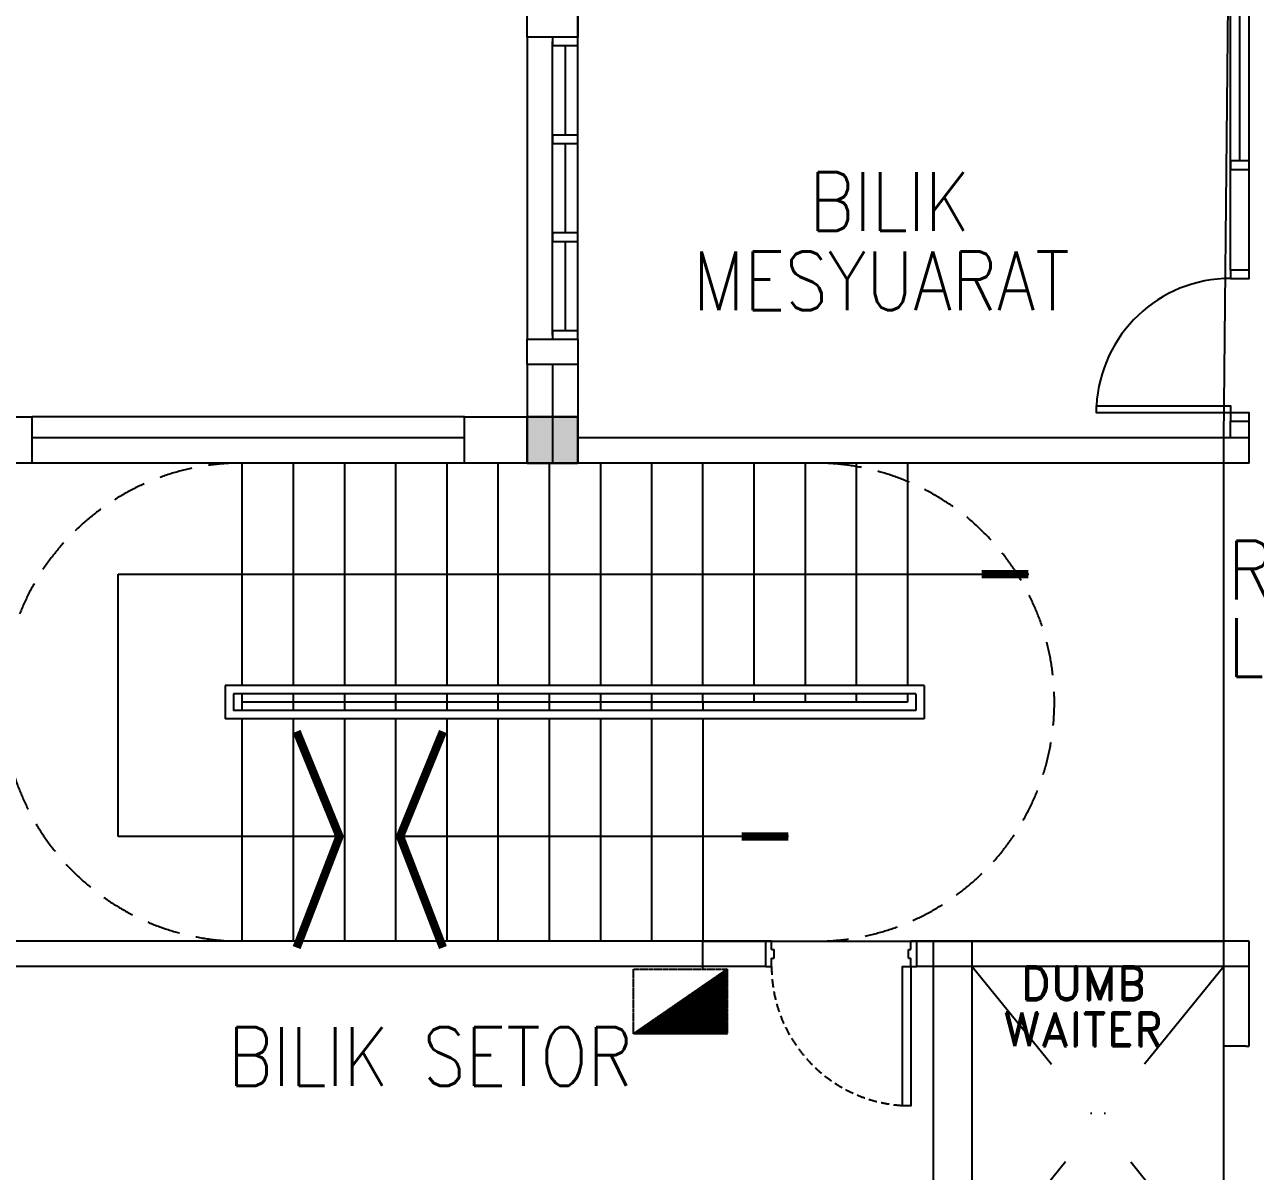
# Model space of a CAD drawing. Header units: inches. Extents: x -86408137 to 595769, y 1041006 to 3160331.
# Drawn here: x 393078 to 400410, y 1073273 to 1080107 of the extents above; entities that cross this region are included whole.
import ezdxf
from ezdxf.enums import TextEntityAlignment as Align

# ---------------------------------------------------------------- set-up
doc = ezdxf.new("R2010")
doc.units = ezdxf.units.IN
doc.header["$MEASUREMENT"] = 0
for name, pattern in [('CENTER2', [1.125, 0.75, -0.125, 0.125, -0.125]), ('DASHDOT', [1, 0.5, -0.25, 0, -0.25]), ('DASHED', [0.75, 0.5, -0.25]), ('HIDDEN', [0.375, 0.25, -0.125])]:
    doc.linetypes.add(name, pattern=pattern)
doc.layers.add('COLUMN', color=8, linetype='Continuous', lineweight=30)
doc.layers.add('t3', color=8, linetype='Continuous', lineweight=25)
for name, color, linetype in [('DOOR', 2, 'Continuous'), ('ELECT', 6, 'Continuous'), ('GRID', 8, 'CENTER2'), ('LW', 2, 'Continuous'), ('partition', 8, 'Continuous'), ('stair', 8, 'Continuous'), ('ventilation', 4, 'Continuous'), ('WALL', 1, 'Continuous'), ('WIN', 9, 'Continuous')]:
    doc.layers.add(name, color=color, linetype=linetype)
doc.styles.add('LAILA', font='romans.shx', dxfattribs={"width": 0.85, "height": 350})
doc.styles.add('VERDANA1000', font='romand.shx', dxfattribs={"height": 1000})

# ---------------------------------------------------------------- blocks, each defined once
blk = doc.blocks.new('dr16')
at = {"layer": 'DOOR', "color": 1}
blk.add_line((-2409712.2, -909070.8), (-2409602.2, -909070.8), dxfattribs=at)
for points in [[(-2409712.2, -909070.8), (-2409602.2, -909070.8), (-2409602.2, -909020.8), (-2409712.2, -909020.8)], [(-2410511.2, -909830.8), (-2409712.2, -909830.8), (-2409712.2, -909870.8), (-2410511.2, -909870.8)], [(-2409712.2, -909920.8), (-2409602.2, -909920.8), (-2409602.2, -909870.8), (-2409712.2, -909870.8)]]:
    blk.add_lwpolyline(points, close=True, dxfattribs=at)
at = {"layer": 'DOOR', "color": 9}
blk.add_arc((-2409712.2, -909870.8), 800, 90, 177.13402, dxfattribs=at)
blk = doc.blocks.new('Dp900')
at = {"layer": 'DOOR', "color": 4}
for p, q in [((35, 150), (0, 150)), ((35, 150), (35, 100)), ((900, 150), (865, 150)), ((865, 150), (865, 100)), ((50, 100), (35, 100)), ((50, 100), (50, 50)), ((850, 100), (850, 50)), ((865, 100), (850, 100)), ((0, 0), (35, 0)), ((50, 50), (35, 50)), ((35, 50), (35, 0)), ((865, 50), (850, 50)), ((865, 50), (865, 0)), ((865, 0), (900, 0))]:
    blk.add_line(p, q, dxfattribs=at)
at = {"layer": 'DOOR', "color": 1}
for p, q in [((0, 150), (0, 0)), ((0, 150), (0, 0)), ((900, 150), (900, 0)), ((900, 150), (900, 0))]:
    blk.add_line(p, q, dxfattribs=at)
at = {"layer": 'DOOR'}
blk.add_lwpolyline([(35, 150), (35, 980), (85, 980), (85, 150)], close=True, dxfattribs=at)
at = {"layer": 'DOOR', "color": 9, "linetype": 'DASHED', "ltscale": 100}
blk.add_arc((35, 150), 830, 360, 86.54636, dxfattribs=at)
blk = doc.blocks.new('DB G')
at = {"layer": 'ELECT', "linetype": 'HIDDEN'}
h = blk.add_hatch(dxfattribs=at)
h.set_pattern_fill('ANSI31', color=3)
h.paths.add_polyline_path([(13841.4, 40815.3), (13841.4, 41200.3), (13282.8, 40815.3)])
at = {"layer": 'ELECT', "color": 7, "linetype": 'HIDDEN'}
blk.add_line((13841.4, 41200.3), (13282.8, 40815.3), dxfattribs=at)
blk.add_lwpolyline([(13282.8, 41200.3), (13841.4, 41200.3), (13841.4, 40815.3), (13282.8, 40815.3)], close=True, dxfattribs=at)

msp = doc.modelspace()

# ---------------------------------------------------------------- hatches: boundary and pattern name
at = {"layer": 'COLUMN'}
msp.add_hatch(color=256, dxfattribs=at).paths.add_polyline_path([(396072.7, 1077769.1), (396372.7, 1077769.1), (396372.7, 1077494.1), (396072.7, 1077494.1)])

# ---------------------------------------------------------------- linework, layer by layer
msp.add_lwpolyline([(396072.7, 1077769.1), (396372.7, 1077769.1), (396372.7, 1077494.1), (396072.7, 1077494.1)], close=True, dxfattribs=at)
msp.add_lwpolyline([(396072.7, 1077769.1), (396372.7, 1077769.1), (396372.7, 1077494.1), (396072.7, 1077494.1)], close=True, dxfattribs=at)
at = {"layer": 'GRID', "linetype": 'DASHDOT', "ltscale": 1500}
for p, q in [((400222.7, 1074494.1), (398722.7, 1072644.1)), ((398722.7, 1074494.1), (400222.7, 1072644.1))]:
    msp.add_line(p, q, dxfattribs=at)
at = {"layer": 'LW'}
for p, q in [((396072.7, 1080031.6), (396072.7, 1078231.6)), ((396072.7, 1078081.6), (396072.7, 1077644.1)), ((400222.7, 1073119.1), (400222.7, 1074019.1))]:
    msp.add_line(p, q, dxfattribs=at)
at = {"layer": 'LW', "linetype": 'HIDDEN', "ltscale": 1200}
msp.add_line((395697.7, 1077769.1), (393122.7, 1077769.1), dxfattribs=at)
at = {"layer": 'partition'}
for p, q in [((400262.7, 1078644.1), (400262.7, 1079244.1)), ((400262.7, 1079244.1), (400372.7, 1079244.1)), ((400372.7, 1078644.1), (400372.7, 1079244.1)), ((400262.7, 1077644.1), (400262.7, 1077744.1)), ((400372.7, 1077644.1), (400372.7, 1077744.1))]:
    msp.add_line(p, q, dxfattribs=at)
at = {"layer": 'stair'}
for p, q in [((394372.7, 1077494.1), (394372.7, 1076169.1)), ((394677.7, 1077494.1), (394677.7, 1076169.1)), ((394982.7, 1077494.1), (394982.7, 1076169.1)), ((395287.7, 1077494.1), (395287.7, 1076169.1)), ((395592.7, 1077494.1), (395592.7, 1076169.1)), ((395897.7, 1077494.1), (395897.7, 1076169.1)), ((396202.7, 1077494.1), (396202.7, 1076169.1)), ((396507.7, 1077494.1), (396507.7, 1076169.1)), ((396812.7, 1077494.1), (396812.7, 1076169.1)), ((397117.7, 1076169.1), (397117.7, 1077494.1)), ((397422.7, 1077494.1), (397422.7, 1076169.1)), ((397727.7, 1077494.1), (397727.7, 1076169.1)), ((398032.7, 1077494.1), (398032.7, 1076169.1)), ((398337.7, 1077494.1), (398337.7, 1076169.1)), ((393635.2, 1075269.1), (393635.2, 1076831.6)), ((393635.2, 1076831.6), (399059.7, 1076831.6)), ((394272.7, 1076169.1), (394272.7, 1075969.1)), ((398437.7, 1076169.1), (394272.7, 1076169.1)), ((394322.7, 1076119.1), (394322.7, 1076019.1)), ((398387.7, 1076119.1), (394322.7, 1076119.1)), ((394372.7, 1076119.1), (394372.7, 1076019.1)), ((394677.7, 1076119.1), (394677.7, 1076019.1)), ((394982.7, 1076119.1), (394982.7, 1076019.1)), ((395287.7, 1076119.1), (395287.7, 1076019.1)), ((395592.7, 1076119.1), (395592.7, 1076019.1)), ((395897.7, 1076119.1), (395897.7, 1076069.1)), ((396202.7, 1076119.1), (396202.7, 1076069.1)), ((396507.7, 1076119.1), (396507.7, 1076069.1)), ((396812.7, 1076119.1), (396812.7, 1076069.1)), ((397117.7, 1076069.1), (397117.7, 1076119.1)), ((397422.7, 1076119.1), (397422.7, 1076069.1)), ((397727.7, 1076119.1), (397727.7, 1076069.1)), ((398032.7, 1076119.1), (398032.7, 1076069.1)), ((398337.7, 1076119.1), (398337.7, 1076069.1)), ((398387.7, 1076119.1), (398387.7, 1076019.1)), ((398437.7, 1076169.1), (398437.7, 1075969.1)), ((398337.7, 1076069.1), (394372.7, 1076069.1)), ((395897.7, 1076069.1), (395897.7, 1076019.1)), ((396202.7, 1076069.1), (396202.7, 1076019.1)), ((396507.7, 1076069.1), (396507.7, 1076019.1)), ((396812.7, 1076069.1), (396812.7, 1076019.1)), ((397117.7, 1076069.1), (397117.7, 1076019.1)), ((398437.7, 1075969.1), (394272.7, 1075969.1)), ((398387.7, 1076019.1), (394322.7, 1076019.1)), ((394372.7, 1075969.1), (394372.7, 1074644.1)), ((394677.7, 1075969.1), (394677.7, 1074644.1)), ((394982.7, 1075969.1), (394982.7, 1074644.1)), ((395287.7, 1075969.1), (395287.7, 1074644.1)), ((395592.7, 1075969.1), (395592.7, 1074644.1)), ((395897.7, 1075969.1), (395897.7, 1074644.1)), ((396202.7, 1075969.1), (396202.7, 1074644.1)), ((396507.7, 1075969.1), (396507.7, 1074644.1)), ((396812.7, 1075969.1), (396812.7, 1074644.1)), ((397117.7, 1075969.1), (397117.7, 1074644.1)), ((394982.7, 1075269.1), (393635.2, 1075269.1)), ((397628.8, 1075269.1), (395287.7, 1075269.1))]:
    msp.add_line(p, q, dxfattribs=at)
at = {"layer": 'stair', "const_width": 50}
for points in [[(399057.9, 1076831.6), (398779.1, 1076831.6)], [(394698.5, 1075894.1), (394953.5, 1075269.1), (394698.5, 1074606.6)], [(395569.9, 1075894.1), (395314.9, 1075269.1), (395569.9, 1074606.6)], [(397628.3, 1075269.1), (397349.5, 1075269.1)]]:
    msp.add_lwpolyline(points, dxfattribs=at)
at = {"layer": 'stair', "linetype": 'HIDDEN', "ltscale": 800}
for centre, start, end in [((394372.7, 1076069.1), 90, 270), ((397787.7, 1076069.1), 270, 90)]:
    msp.add_arc(centre, 1425, start, end, dxfattribs=at)
at = {"layer": 'ventilation'}
msp.add_lwpolyline([(397117.7, 1074477.4), (397117.7, 1074644.1), (400222.7, 1074644.1), (400222.7, 1077644.1), (400297.7, 1085209.1), (398372.7, 1085209.1), (398262.7, 1093624.1), (402352.7, 1093514.1), (402352.7, 1095301.2)], dxfattribs=at)
at = {"layer": 'WALL'}
for p, q in [((396372.7, 1080031.6), (396372.7, 1080619.1)), ((396372.7, 1078231.6), (396372.7, 1077644.1)), ((396222.7, 1078081.6), (396222.7, 1077644.1)), ((392597.7, 1077769.1), (393122.7, 1077769.1)), ((392597.7, 1077769.1), (393122.7, 1077769.1)), ((393122.7, 1077494.1), (393122.7, 1077769.1)), ((393122.7, 1077494.1), (393122.7, 1077769.1)), ((395697.7, 1077494.1), (395697.7, 1077769.1)), ((395697.7, 1077769.1), (396372.7, 1077769.1)), ((395697.7, 1077494.1), (395697.7, 1077769.1)), ((395697.7, 1077769.1), (396372.7, 1077769.1)), ((395697.7, 1077644.1), (393122.7, 1077644.1)), ((395697.7, 1077644.1), (393122.7, 1077644.1)), ((395697.7, 1077644.1), (393122.7, 1077644.1)), ((396222.7, 1077644.1), (396222.7, 1077494.1)), ((396222.7, 1077644.1), (396222.7, 1077494.1)), ((396222.7, 1077644.1), (396222.7, 1077494.1)), ((400372.7, 1077644.1), (396372.7, 1077644.1)), ((396372.7, 1077644.1), (396372.7, 1077494.1)), ((396372.7, 1077644.1), (396372.7, 1077494.1)), ((400372.7, 1077494.1), (400372.7, 1077644.1)), ((400372.7, 1077494.1), (392722.7, 1077494.1)), ((400372.7, 1077494.1), (392947.7, 1077494.1)), ((397492.7, 1074644.1), (392722.7, 1074644.1)), ((397492.7, 1074644.1), (392722.7, 1074644.1)), ((397492.7, 1074494.1), (397492.7, 1074644.1)), ((397492.7, 1074494.1), (397492.7, 1074644.1)), ((397492.7, 1074494.1), (397492.7, 1074644.1)), ((400372.7, 1074644.1), (398392.7, 1074644.1)), ((398392.7, 1074494.1), (398392.7, 1074644.1)), ((398392.7, 1074494.1), (398392.7, 1074644.1)), ((398492.7, 1072494.1), (398492.7, 1074644.1)), ((398722.7, 1072494.1), (398722.7, 1074644.1)), ((400222.7, 1074019.1), (400222.7, 1074644.1)), ((400372.7, 1074019.1), (400372.7, 1074644.1)), ((397492.7, 1074494.1), (392722.7, 1074494.1)), ((397492.7, 1074494.1), (392722.7, 1074494.1)), ((397492.7, 1074494.1), (392722.7, 1074494.1)), ((400372.7, 1074494.1), (398392.7, 1074494.1)), ((400242.7, 1074019.1), (400222.7, 1074019.1)), ((400352.7, 1074019.1), (400242.7, 1074019.1)), ((400352.7, 1074019.1), (400372.7, 1074019.1))]:
    msp.add_line(p, q, dxfattribs=at)
for points in [[(396372.7, 1080181.6), (396372.7, 1080031.6), (396072.7, 1080031.6), (396072.7, 1080181.6)], [(396372.7, 1078231.6), (396372.7, 1078081.6), (396072.7, 1078081.6), (396072.7, 1078231.6)]]:
    msp.add_lwpolyline(points, close=True, dxfattribs=at)
at = {"layer": 'WIN'}
for p, q in [((400262.7, 1079244.1), (400262.7, 1080294.1)), ((400372.7, 1079244.1), (400372.7, 1080294.1)), ((400317.7, 1079294.1), (400317.7, 1080244.1)), ((396222.7, 1078256.6), (396222.7, 1080006.6)), ((396372.7, 1078231.6), (396372.7, 1080031.6)), ((396297.7, 1079981.6), (396297.7, 1079448.2)), ((396297.7, 1079398.2), (396297.7, 1078864.9)), ((396297.7, 1078814.9), (396297.7, 1078281.6)), ((395697.7, 1077769.1), (393122.7, 1077769.1)), ((396372.7, 1077494.1), (396372.7, 1077769.1)), ((396372.7, 1077494.1), (396372.7, 1077769.1))]:
    msp.add_line(p, q, dxfattribs=at)
for points in [[(396222.7, 1080031.6), (396222.7, 1079981.6), (396372.7, 1079981.6), (396372.7, 1080031.6)], [(396222.7, 1079448.2), (396222.7, 1079398.2), (396372.7, 1079398.2), (396372.7, 1079448.2)], [(400372.7, 1079294.1), (400262.7, 1079294.1), (400262.7, 1079244.1), (400372.7, 1079244.1)], [(396222.7, 1078864.9), (396222.7, 1078814.9), (396372.7, 1078814.9), (396372.7, 1078864.9)], [(396222.7, 1078281.6), (396222.7, 1078231.6), (396372.7, 1078231.6), (396372.7, 1078281.6)]]:
    msp.add_lwpolyline(points, close=True, dxfattribs=at)

# ---------------------------------------------------------------- block references
at = {"color": 7, "linetype": 'HIDDEN'}
msp.add_blockref('DB G', (383421.6, 1033277.2), dxfattribs=at)
at = {"layer": 'DOOR'}
msp.add_blockref('dr16', (2809974.8, 1987664.8), dxfattribs=at)
at = {"layer": 'DOOR', "rotation": 180}
msp.add_blockref('Dp900', (398392.7, 1074644.1), dxfattribs=at)

# ---------------------------------------------------------------- texts
at = {"layer": 't3', "style": 'LAILA', "width": 0.85}
for s, p in [('BILIK', (397753.3, 1079227.9)), ('MESYUARAT', (397059.7, 1078754.3)), ('R. TANGGA/', (400247.4, 1077029.9)), ('LEGAR', (400247.4, 1076569.9)), ('BILIK SETOR', (394289.8, 1074133))]:
    msp.add_text(s, height=350, dxfattribs=at).set_placement(p, align=Align.TOP_LEFT)
at = {"layer": 't3', "style": 'VERDANA1000'}
for s, p in [('DUMB', (399011.6, 1074493.5)), ('WAITER', (398907.8, 1074218.7))]:
    msp.add_text(s, height=200, dxfattribs=at).set_placement(p, align=Align.TOP_LEFT)

doc.saveas('drawing.dxf')
